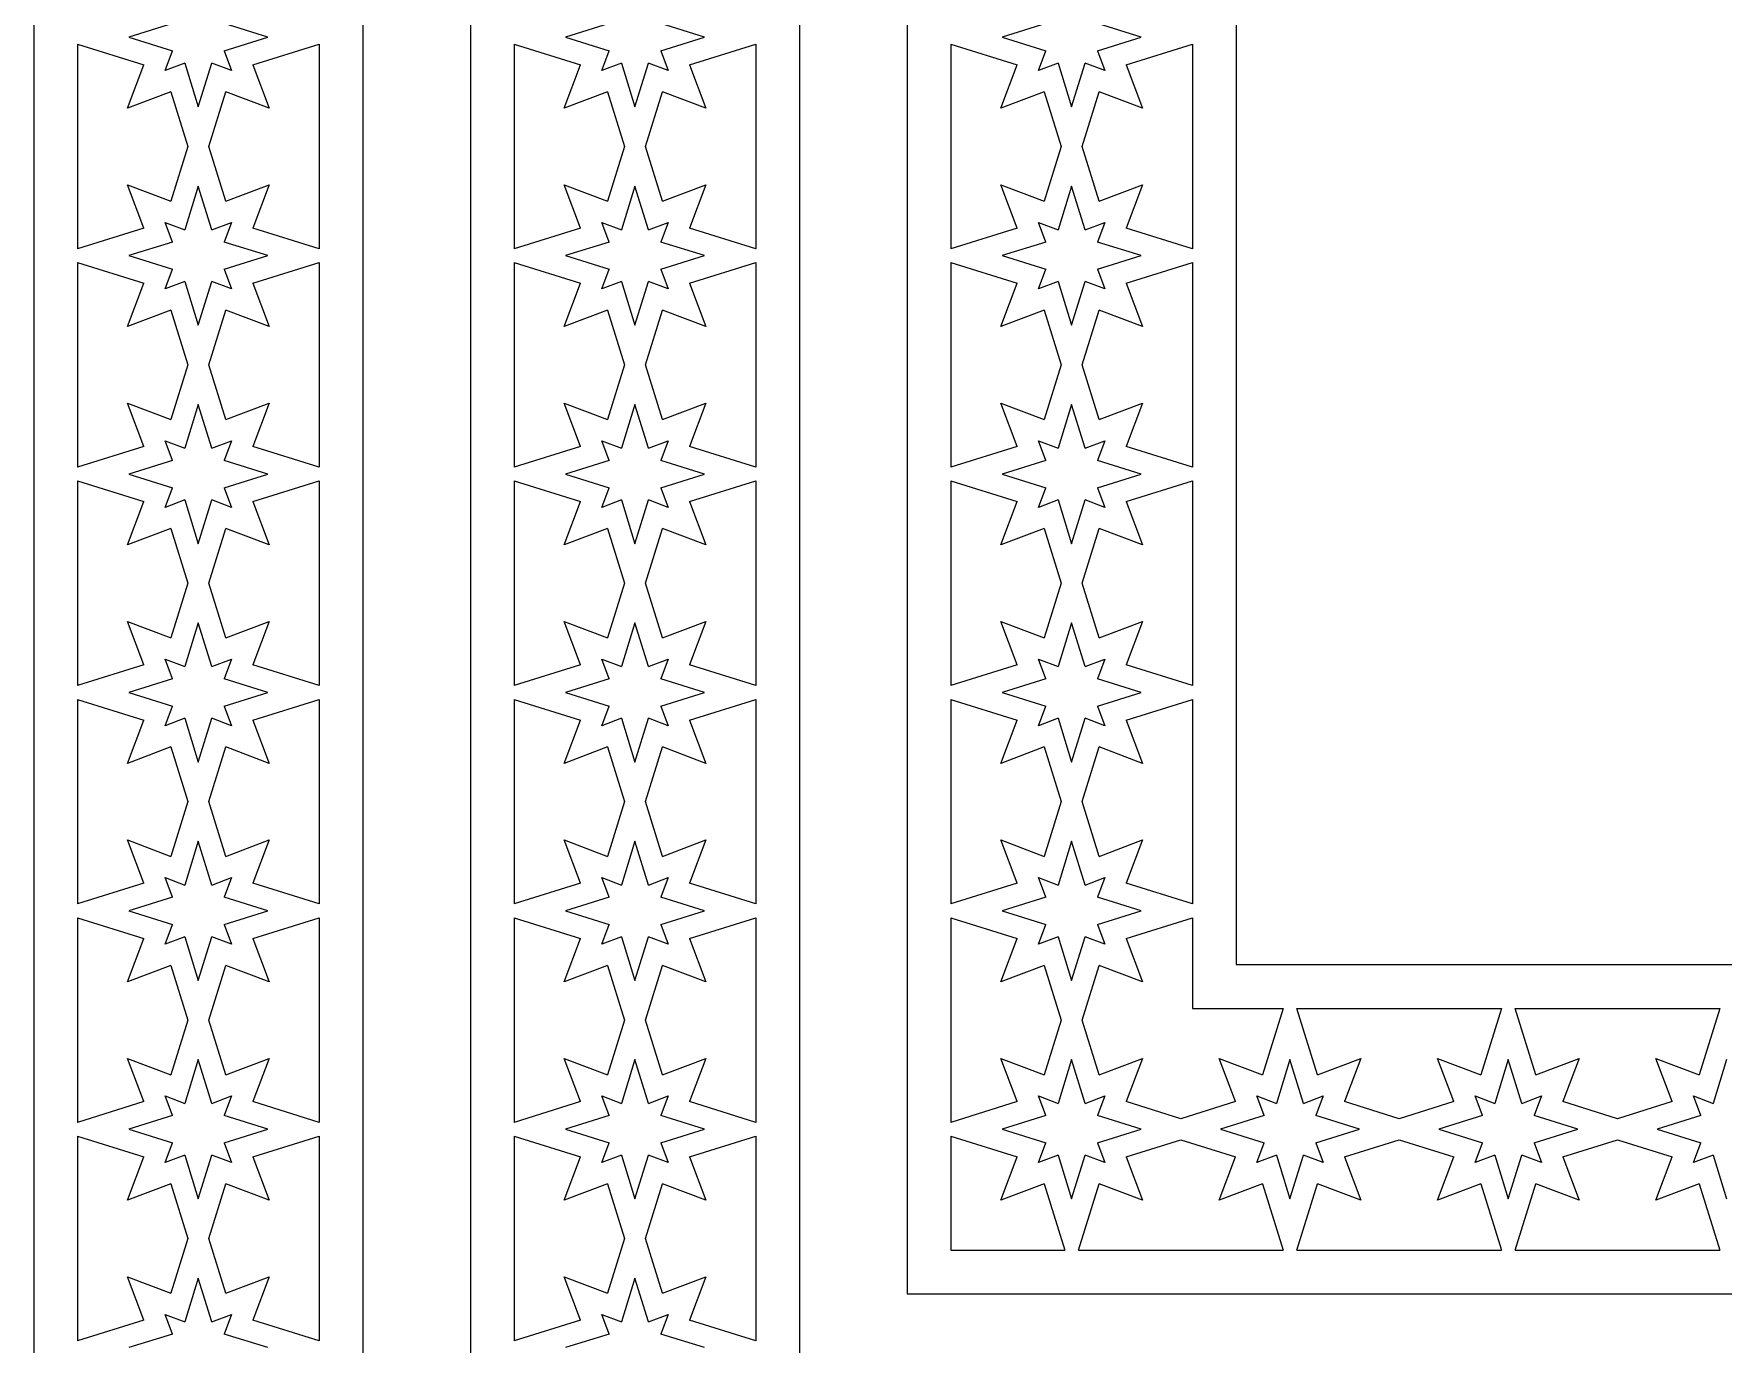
# Model space of a CAD drawing. Extents: x 188 to 343, y 533 to 728.
# Drawn here: x 187.8 to 265.2, y 571.1 to 631.1 of the extents above; entities that cross this region are included whole.
import ezdxf

# ---------------------------------------------------------------- set-up
doc = ezdxf.new("R2010")
doc.units = 0
doc.layers.get('0').update_dxf_attribs({"linetype": 'CONTINUOUS'})

msp = doc.modelspace()

# ---------------------------------------------------------------- linework, layer by layer
for p, q in [((187.784962, 728.497291), (187.784962, 533.425143)), ((202.857111, 713.425144), (202.857111, 548.497291)), ((207.784962, 708.497291), (207.784962, 553.425143)), ((222.857111, 693.425144), (222.857111, 568.497291)), ((227.784962, 688.497291), (227.784962, 573.425143)), ((242.857111, 673.425144), (242.857111, 588.497291)), ((194.137808, 631.585354), (192.133306, 630.961217)), ((198.508777, 630.961217), (196.504275, 631.585354)), ((214.137808, 631.585354), (212.133306, 630.961217)), ((218.508777, 630.961217), (216.504275, 631.585354)), ((234.137808, 631.585354), (232.133306, 630.961217)), ((238.508777, 630.961217), (236.504275, 631.585354)), ((189.784967, 630.64506), (189.784967, 621.277374)), ((189.784967, 630.64506), (192.826381, 629.698062)), ((192.133306, 630.961217), (194.137808, 630.33708)), ((196.504275, 630.33708), (198.508777, 630.961217)), ((197.815702, 629.698062), (200.857115, 630.64506)), ((200.857115, 630.64506), (200.857115, 621.277375)), ((209.784967, 630.64506), (209.784967, 621.277374)), ((209.784967, 630.64506), (212.826381, 629.698062)), ((212.133306, 630.961217), (214.137808, 630.33708)), ((216.504275, 630.33708), (218.508777, 630.961217)), ((217.815702, 629.698062), (220.857115, 630.64506)), ((220.857115, 630.64506), (220.857115, 621.277374)), ((229.784967, 630.64506), (229.784966, 621.277374)), ((229.784967, 630.64506), (232.826381, 629.698062)), ((232.133306, 630.961217), (234.137808, 630.33708)), ((236.504275, 630.33708), (238.508777, 630.961217)), ((237.815702, 629.698062), (240.857115, 630.64506)), ((240.857115, 630.64506), (240.857114, 621.277375)), ((193.79684, 629.437015), (194.137808, 630.33708)), ((196.504275, 630.33708), (196.845243, 629.437015)), ((213.79684, 629.437015), (214.137808, 630.33708)), ((216.504275, 630.33708), (216.845243, 629.437015)), ((233.79684, 629.437015), (234.137808, 630.33708)), ((236.504275, 630.33708), (236.845243, 629.437015)), ((192.075341, 627.715516), (192.826381, 629.698062)), ((194.696905, 629.777984), (193.79684, 629.437015)), ((194.696905, 629.777984), (195.321041, 627.773482)), ((195.321041, 627.773482), (195.945178, 629.777984)), ((196.845243, 629.437015), (195.945178, 629.777984)), ((197.815702, 629.698062), (198.566742, 627.715516)), ((212.075341, 627.715516), (212.826381, 629.698062)), ((214.696905, 629.777984), (213.79684, 629.437015)), ((214.696905, 629.777984), (215.321041, 627.773482)), ((215.321041, 627.773482), (215.945178, 629.777984)), ((216.845243, 629.437015), (215.945178, 629.777984)), ((217.815702, 629.698062), (218.566742, 627.715516)), ((232.075341, 627.715516), (232.826381, 629.698062)), ((234.696905, 629.777984), (233.79684, 629.437015)), ((234.696905, 629.777984), (235.321041, 627.773482)), ((235.321041, 627.773482), (235.945178, 629.777984)), ((236.845243, 629.437015), (235.945178, 629.777984)), ((237.815702, 629.698062), (238.566742, 627.715516)), ((194.057887, 628.466557), (192.075341, 627.715516)), ((194.057887, 628.466557), (194.837968, 625.961217)), ((195.804115, 625.961217), (196.584196, 628.466557)), ((198.566742, 627.715516), (196.584196, 628.466557)), ((214.057887, 628.466557), (212.075341, 627.715516)), ((214.057887, 628.466557), (214.837968, 625.961217)), ((215.804115, 625.961217), (216.584196, 628.466557)), ((218.566742, 627.715516), (216.584196, 628.466557)), ((234.057887, 628.466557), (232.075341, 627.715516)), ((234.057887, 628.466557), (234.837968, 625.961217)), ((235.804115, 625.961217), (236.584196, 628.466557)), ((238.566742, 627.715516), (236.584196, 628.466557)), ((194.837968, 625.961217), (194.057887, 623.455877)), ((196.584196, 623.455877), (195.804115, 625.961217)), ((214.837968, 625.961217), (214.057887, 623.455877)), ((216.584196, 623.455877), (215.804115, 625.961217)), ((234.837968, 625.961217), (234.057887, 623.455877)), ((236.584196, 623.455877), (235.804115, 625.961217)), ((192.826381, 622.224372), (192.075341, 624.206918)), ((192.075341, 624.206918), (194.057887, 623.455877)), ((195.321041, 624.148952), (194.696905, 622.144451)), ((195.945178, 622.144451), (195.321041, 624.148952)), ((196.584196, 623.455877), (198.566742, 624.206918)), ((198.566742, 624.206918), (197.815702, 622.224372)), ((212.075341, 624.206918), (214.057887, 623.455877)), ((212.826381, 622.224372), (212.075341, 624.206918)), ((215.321041, 624.148952), (214.696905, 622.144451)), ((215.945178, 622.144451), (215.321041, 624.148952)), ((216.584196, 623.455877), (218.566742, 624.206918)), ((218.566742, 624.206918), (217.815702, 622.224372)), ((232.826381, 622.224372), (232.075341, 624.206918)), ((232.075341, 624.206918), (234.057887, 623.455877)), ((235.321041, 624.148952), (234.696905, 622.144451)), ((235.945178, 622.144451), (235.321041, 624.148952)), ((236.584196, 623.455877), (238.566742, 624.206918)), ((238.566742, 624.206918), (237.815702, 622.224372)), ((192.826381, 622.224372), (189.784967, 621.277374)), ((194.137808, 621.585354), (193.79684, 622.485419)), ((193.79684, 622.485419), (194.696905, 622.144451)), ((195.945178, 622.144451), (196.845243, 622.485419)), ((196.845243, 622.485419), (196.504275, 621.585354)), ((200.857115, 621.277375), (197.815702, 622.224372)), ((212.826381, 622.224372), (209.784967, 621.277374)), ((214.137808, 621.585354), (213.79684, 622.485419)), ((213.79684, 622.485419), (214.696905, 622.144451)), ((215.945178, 622.144451), (216.845243, 622.485419)), ((216.845243, 622.485419), (216.504275, 621.585354)), ((220.857115, 621.277374), (217.815702, 622.224372)), ((232.826381, 622.224372), (229.784966, 621.277374)), ((234.137808, 621.585354), (233.79684, 622.485419)), ((233.79684, 622.485419), (234.696905, 622.144451)), ((235.945178, 622.144451), (236.845243, 622.485419)), ((236.845243, 622.485419), (236.504275, 621.585354)), ((240.857114, 621.277375), (237.815702, 622.224372)), ((194.137808, 621.585354), (192.133306, 620.961217)), ((198.508777, 620.961217), (196.504275, 621.585354)), ((214.137808, 621.585354), (212.133306, 620.961217)), ((218.508777, 620.961217), (216.504275, 621.585354)), ((234.137808, 621.585354), (232.133306, 620.961217)), ((238.508777, 620.961217), (236.504275, 621.585354)), ((189.784967, 620.64506), (189.784966, 611.277374)), ((189.784967, 620.64506), (192.826381, 619.698062)), ((192.133306, 620.961217), (194.137808, 620.33708)), ((196.504275, 620.33708), (198.508777, 620.961217)), ((197.815702, 619.698062), (200.857115, 620.64506)), ((200.857115, 620.64506), (200.857114, 611.277375)), ((209.784967, 620.64506), (209.784967, 611.277374)), ((209.784967, 620.64506), (212.826381, 619.698062)), ((212.133306, 620.961217), (214.137808, 620.33708)), ((216.504275, 620.33708), (218.508777, 620.961217)), ((217.815702, 619.698062), (220.857115, 620.64506)), ((220.857115, 620.64506), (220.857115, 611.277375)), ((229.784968, 620.64506), (229.784967, 611.277374)), ((229.784968, 620.64506), (232.826381, 619.698062)), ((232.133306, 620.961217), (234.137808, 620.33708)), ((236.504275, 620.33708), (238.508777, 620.961217)), ((237.815702, 619.698062), (240.857116, 620.64506)), ((240.857116, 620.64506), (240.857115, 611.277374)), ((193.79684, 619.437015), (194.137808, 620.33708)), ((196.504275, 620.33708), (196.845243, 619.437015)), ((213.79684, 619.437015), (214.137808, 620.33708)), ((216.504275, 620.33708), (216.845243, 619.437015)), ((233.79684, 619.437015), (234.137808, 620.33708)), ((236.504275, 620.33708), (236.845243, 619.437015)), ((192.075341, 617.715516), (192.826381, 619.698062)), ((194.696905, 619.777984), (193.79684, 619.437015)), ((194.696905, 619.777984), (195.321041, 617.773482)), ((195.321041, 617.773482), (195.945178, 619.777984)), ((196.845243, 619.437015), (195.945178, 619.777984)), ((197.815702, 619.698062), (198.566742, 617.715516)), ((212.075341, 617.715516), (212.826381, 619.698062)), ((214.696905, 619.777984), (213.79684, 619.437015)), ((214.696905, 619.777984), (215.321041, 617.773482)), ((215.321041, 617.773482), (215.945178, 619.777984)), ((216.845243, 619.437015), (215.945178, 619.777984)), ((217.815702, 619.698062), (218.566742, 617.715516)), ((232.075341, 617.715516), (232.826381, 619.698062)), ((234.696905, 619.777984), (233.79684, 619.437015)), ((234.696905, 619.777984), (235.321041, 617.773482)), ((235.321041, 617.773482), (235.945178, 619.777984)), ((236.845243, 619.437015), (235.945178, 619.777984)), ((237.815702, 619.698062), (238.566742, 617.715516)), ((194.057887, 618.466557), (192.075341, 617.715516)), ((194.057887, 618.466557), (194.837968, 615.961217)), ((195.804115, 615.961217), (196.584196, 618.466557)), ((198.566742, 617.715516), (196.584196, 618.466557)), ((214.057887, 618.466557), (212.075341, 617.715516)), ((214.057887, 618.466557), (214.837968, 615.961217)), ((215.804115, 615.961217), (216.584196, 618.466557)), ((218.566742, 617.715516), (216.584196, 618.466557)), ((234.057887, 618.466557), (232.075341, 617.715516)), ((234.057887, 618.466557), (234.837968, 615.961217)), ((235.804115, 615.961217), (236.584196, 618.466557)), ((238.566742, 617.715516), (236.584196, 618.466557)), ((194.837968, 615.961217), (194.057887, 613.455877)), ((196.584196, 613.455877), (195.804115, 615.961217)), ((214.837968, 615.961217), (214.057887, 613.455877)), ((216.584196, 613.455877), (215.804115, 615.961217)), ((234.837968, 615.961217), (234.057887, 613.455877)), ((236.584196, 613.455877), (235.804115, 615.961217)), ((192.826381, 612.224372), (192.075341, 614.206918)), ((192.075341, 614.206918), (194.057887, 613.455877)), ((195.321041, 614.148952), (194.696905, 612.144451)), ((195.945178, 612.144451), (195.321041, 614.148952)), ((196.584196, 613.455877), (198.566742, 614.206918)), ((198.566742, 614.206918), (197.815702, 612.224372)), ((212.075341, 614.206918), (214.057887, 613.455877)), ((212.826381, 612.224372), (212.075341, 614.206918)), ((215.321041, 614.148952), (214.696905, 612.144451)), ((215.945178, 612.144451), (215.321041, 614.148952)), ((216.584196, 613.455877), (218.566742, 614.206918)), ((218.566742, 614.206918), (217.815702, 612.224372)), ((232.075341, 614.206918), (234.057887, 613.455877)), ((232.826381, 612.224372), (232.075341, 614.206918)), ((235.321041, 614.148952), (234.696905, 612.144451)), ((235.945178, 612.144451), (235.321041, 614.148952)), ((236.584196, 613.455877), (238.566742, 614.206918)), ((238.566742, 614.206918), (237.815702, 612.224372)), ((192.826381, 612.224372), (189.784966, 611.277374)), ((193.79684, 612.485419), (194.696905, 612.144451)), ((194.137808, 611.585354), (193.79684, 612.485419)), ((195.945178, 612.144451), (196.845243, 612.485419)), ((196.845243, 612.485419), (196.504275, 611.585354)), ((200.857114, 611.277375), (197.815702, 612.224372)), ((212.826381, 612.224372), (209.784967, 611.277374)), ((213.79684, 612.485419), (214.696905, 612.144451)), ((214.137808, 611.585354), (213.79684, 612.485419)), ((215.945178, 612.144451), (216.845243, 612.485419)), ((216.845243, 612.485419), (216.504275, 611.585354)), ((220.857115, 611.277374), (217.815702, 612.224372)), ((232.826381, 612.224372), (229.784967, 611.277374)), ((234.137808, 611.585354), (233.79684, 612.485419)), ((233.79684, 612.485419), (234.696905, 612.144451)), ((235.945178, 612.144451), (236.845243, 612.485419)), ((236.845243, 612.485419), (236.504275, 611.585354)), ((240.857115, 611.277374), (237.815702, 612.224372)), ((194.137808, 611.585354), (192.133306, 610.961217)), ((198.508777, 610.961217), (196.504275, 611.585354)), ((214.137808, 611.585354), (212.133306, 610.961217)), ((218.508777, 610.961217), (216.504275, 611.585354)), ((234.137808, 611.585354), (232.133306, 610.961217)), ((238.508777, 610.961217), (236.504275, 611.585354)), ((189.784967, 610.64506), (189.784967, 601.277374)), ((189.784967, 610.64506), (192.826381, 609.698062)), ((192.133306, 610.961217), (194.137808, 610.33708)), ((196.504275, 610.33708), (198.508777, 610.961217)), ((197.815702, 609.698062), (200.857115, 610.64506)), ((200.857115, 610.64506), (200.857115, 601.277374)), ((209.784967, 610.64506), (209.784966, 601.277374)), ((209.784967, 610.64506), (212.826381, 609.698062)), ((212.133306, 610.961217), (214.137808, 610.33708)), ((216.504275, 610.33708), (218.508777, 610.961217)), ((217.815702, 609.698062), (220.857115, 610.64506)), ((220.857115, 610.64506), (220.857114, 601.277375)), ((229.784967, 610.64506), (229.784967, 601.277374)), ((229.784967, 610.64506), (232.826381, 609.698062)), ((232.133306, 610.961217), (234.137808, 610.33708)), ((236.504275, 610.33708), (238.508777, 610.961217)), ((237.815702, 609.698062), (240.857115, 610.64506)), ((240.857115, 610.64506), (240.857115, 601.277374)), ((193.79684, 609.437015), (194.137808, 610.33708)), ((194.696905, 609.777984), (193.79684, 609.437015)), ((194.696905, 609.777984), (195.321041, 607.773482)), ((195.321041, 607.773482), (195.945178, 609.777984)), ((196.845243, 609.437015), (195.945178, 609.777984)), ((196.504275, 610.33708), (196.845243, 609.437015)), ((213.79684, 609.437015), (214.137808, 610.33708)), ((214.696905, 609.777984), (213.79684, 609.437015)), ((214.696905, 609.777984), (215.321041, 607.773482)), ((215.321041, 607.773482), (215.945178, 609.777984)), ((216.845243, 609.437015), (215.945178, 609.777984)), ((216.504275, 610.33708), (216.845243, 609.437015)), ((233.79684, 609.437015), (234.137808, 610.33708)), ((234.696905, 609.777984), (233.79684, 609.437015)), ((234.696905, 609.777984), (235.321041, 607.773482)), ((235.321041, 607.773482), (235.945178, 609.777984)), ((236.845243, 609.437015), (235.945178, 609.777984)), ((236.504275, 610.33708), (236.845243, 609.437015)), ((192.075341, 607.715516), (192.826381, 609.698062)), ((197.815702, 609.698062), (198.566742, 607.715516)), ((212.075341, 607.715516), (212.826381, 609.698062)), ((217.815702, 609.698062), (218.566742, 607.715516)), ((232.075341, 607.715516), (232.826381, 609.698062)), ((237.815702, 609.698062), (238.566742, 607.715516)), ((194.057887, 608.466557), (192.075341, 607.715516)), ((194.057887, 608.466557), (194.837968, 605.961217)), ((195.804115, 605.961217), (196.584196, 608.466557)), ((198.566742, 607.715516), (196.584196, 608.466557)), ((214.057887, 608.466557), (212.075341, 607.715516)), ((214.057887, 608.466557), (214.837968, 605.961217)), ((215.804115, 605.961217), (216.584196, 608.466557)), ((218.566742, 607.715516), (216.584196, 608.466557)), ((234.057887, 608.466557), (232.075341, 607.715516)), ((234.057887, 608.466557), (234.837968, 605.961217)), ((235.804115, 605.961217), (236.584196, 608.466557)), ((238.566742, 607.715516), (236.584196, 608.466557)), ((194.837968, 605.961217), (194.057887, 603.455877)), ((196.584196, 603.455877), (195.804115, 605.961217)), ((214.837968, 605.961217), (214.057887, 603.455877)), ((216.584196, 603.455877), (215.804115, 605.961217)), ((234.837968, 605.961217), (234.057887, 603.455877)), ((236.584196, 603.455877), (235.804115, 605.961217)), ((192.826381, 602.224372), (192.075341, 604.206918)), ((192.075341, 604.206918), (194.057887, 603.455877)), ((195.321041, 604.148952), (194.696905, 602.144451)), ((195.945178, 602.144451), (195.321041, 604.148952)), ((196.584196, 603.455877), (198.566742, 604.206918)), ((198.566742, 604.206918), (197.815702, 602.224372)), ((212.826381, 602.224372), (212.075341, 604.206918)), ((212.075341, 604.206918), (214.057887, 603.455877)), ((215.321041, 604.148952), (214.696905, 602.144451)), ((215.945178, 602.144451), (215.321041, 604.148952)), ((216.584196, 603.455877), (218.566742, 604.206918)), ((218.566742, 604.206918), (217.815702, 602.224372)), ((232.075341, 604.206918), (234.057887, 603.455877)), ((232.826381, 602.224372), (232.075341, 604.206918)), ((235.321041, 604.148952), (234.696905, 602.144451)), ((235.945178, 602.144451), (235.321041, 604.148952)), ((236.584196, 603.455877), (238.566742, 604.206918)), ((238.566742, 604.206918), (237.815702, 602.224372)), ((192.826381, 602.224372), (189.784967, 601.277374)), ((194.137808, 601.585354), (193.79684, 602.485419)), ((193.79684, 602.485419), (194.696905, 602.144451)), ((195.945178, 602.144451), (196.845243, 602.485419)), ((196.845243, 602.485419), (196.504275, 601.585354)), ((200.857115, 601.277374), (197.815702, 602.224372)), ((212.826381, 602.224372), (209.784966, 601.277374)), ((213.79684, 602.485419), (214.696905, 602.144451)), ((214.137808, 601.585354), (213.79684, 602.485419)), ((215.945178, 602.144451), (216.845243, 602.485419)), ((216.845243, 602.485419), (216.504275, 601.585354)), ((220.857114, 601.277375), (217.815702, 602.224372)), ((232.826381, 602.224372), (229.784967, 601.277374)), ((234.137808, 601.585354), (233.79684, 602.485419)), ((233.79684, 602.485419), (234.696905, 602.144451)), ((235.945178, 602.144451), (236.845243, 602.485419)), ((236.845243, 602.485419), (236.504275, 601.585354)), ((240.857115, 601.277374), (237.815702, 602.224372)), ((194.137808, 601.585354), (192.133306, 600.961217)), ((198.508777, 600.961217), (196.504275, 601.585354)), ((214.137808, 601.585354), (212.133306, 600.961217)), ((218.508777, 600.961217), (216.504275, 601.585354)), ((234.137808, 601.585354), (232.133306, 600.961217)), ((238.508777, 600.961217), (236.504275, 601.585354)), ((189.784967, 600.64506), (192.826381, 599.698062)), ((189.784967, 600.64506), (189.784967, 591.277374)), ((192.133306, 600.961217), (194.137808, 600.33708)), ((196.504275, 600.33708), (198.508777, 600.961217)), ((197.815702, 599.698062), (200.857115, 600.64506)), ((200.857115, 600.64506), (200.857115, 591.277375)), ((209.784968, 600.64506), (209.784967, 591.277374)), ((209.784968, 600.64506), (212.826381, 599.698062)), ((212.133306, 600.961217), (214.137808, 600.33708)), ((216.504275, 600.33708), (218.508777, 600.961217)), ((217.815702, 599.698062), (220.857116, 600.64506)), ((220.857116, 600.64506), (220.857115, 591.277374)), ((229.784967, 600.64506), (229.784967, 591.277374)), ((229.784967, 600.64506), (232.826381, 599.698062)), ((232.133306, 600.961217), (234.137808, 600.33708)), ((236.504275, 600.33708), (238.508777, 600.961217)), ((237.815702, 599.698062), (240.857115, 600.64506)), ((240.857115, 600.64506), (240.857115, 591.277375)), ((192.075341, 597.715516), (192.826381, 599.698062)), ((193.79684, 599.437015), (194.137808, 600.33708)), ((194.696905, 599.777984), (193.79684, 599.437015)), ((194.696905, 599.777984), (195.321041, 597.773482)), ((195.321041, 597.773482), (195.945178, 599.777984)), ((196.845243, 599.437015), (195.945178, 599.777984)), ((196.504275, 600.33708), (196.845243, 599.437015)), ((197.815702, 599.698062), (198.566742, 597.715516)), ((212.075341, 597.715516), (212.826381, 599.698062)), ((213.79684, 599.437015), (214.137808, 600.33708)), ((214.696905, 599.777984), (213.79684, 599.437015)), ((214.696905, 599.777984), (215.321041, 597.773482)), ((215.321041, 597.773482), (215.945178, 599.777984)), ((216.845243, 599.437015), (215.945178, 599.777984)), ((216.504275, 600.33708), (216.845243, 599.437015)), ((217.815702, 599.698062), (218.566742, 597.715516)), ((232.075341, 597.715516), (232.826381, 599.698062)), ((233.79684, 599.437015), (234.137808, 600.33708)), ((234.696905, 599.777984), (233.79684, 599.437015)), ((234.696905, 599.777984), (235.321041, 597.773482)), ((235.321041, 597.773482), (235.945178, 599.777984)), ((236.845243, 599.437015), (235.945178, 599.777984)), ((236.504275, 600.33708), (236.845243, 599.437015)), ((237.815702, 599.698062), (238.566742, 597.715516)), ((194.057887, 598.466557), (192.075341, 597.715516)), ((194.057887, 598.466557), (194.837968, 595.961217)), ((195.804115, 595.961217), (196.584196, 598.466557)), ((198.566742, 597.715516), (196.584196, 598.466557)), ((214.057887, 598.466557), (212.075341, 597.715516)), ((214.057887, 598.466557), (214.837968, 595.961217)), ((215.804115, 595.961217), (216.584196, 598.466557)), ((218.566742, 597.715516), (216.584196, 598.466557)), ((234.057887, 598.466557), (232.075341, 597.715516)), ((234.057887, 598.466557), (234.837968, 595.961217)), ((235.804115, 595.961217), (236.584196, 598.466557)), ((238.566742, 597.715516), (236.584196, 598.466557)), ((194.837968, 595.961217), (194.057887, 593.455877)), ((196.584196, 593.455877), (195.804115, 595.961217)), ((214.837968, 595.961217), (214.057887, 593.455877)), ((216.584196, 593.455877), (215.804115, 595.961217)), ((234.837968, 595.961217), (234.057887, 593.455877)), ((236.584196, 593.455877), (235.804115, 595.961217)), ((192.826381, 592.224372), (192.075341, 594.206918)), ((192.075341, 594.206918), (194.057887, 593.455877)), ((195.321041, 594.148952), (194.696905, 592.144451)), ((195.945178, 592.144451), (195.321041, 594.148952)), ((196.584196, 593.455877), (198.566742, 594.206918)), ((198.566742, 594.206918), (197.815702, 592.224372)), ((212.826381, 592.224372), (212.075341, 594.206918)), ((212.075341, 594.206918), (214.057887, 593.455877)), ((215.321041, 594.148952), (214.696905, 592.144451)), ((215.945178, 592.144451), (215.321041, 594.148952)), ((216.584196, 593.455877), (218.566742, 594.206918)), ((218.566742, 594.206918), (217.815702, 592.224372)), ((232.075341, 594.206918), (234.057887, 593.455877)), ((232.826381, 592.224372), (232.075341, 594.206918)), ((235.321041, 594.148952), (234.696905, 592.144451)), ((235.945178, 592.144451), (235.321041, 594.148952)), ((236.584196, 593.455877), (238.566742, 594.206918)), ((238.566742, 594.206918), (237.815702, 592.224372)), ((192.826381, 592.224372), (189.784967, 591.277374)), ((194.137808, 591.585354), (193.79684, 592.485419)), ((193.79684, 592.485419), (194.696905, 592.144451)), ((195.945178, 592.144451), (196.845243, 592.485419)), ((196.845243, 592.485419), (196.504275, 591.585354)), ((200.857115, 591.277375), (197.815702, 592.224372)), ((212.826381, 592.224372), (209.784967, 591.277374)), ((213.79684, 592.485419), (214.696905, 592.144451)), ((214.137808, 591.585354), (213.79684, 592.485419)), ((215.945178, 592.144451), (216.845243, 592.485419)), ((216.845243, 592.485419), (216.504275, 591.585354)), ((220.857115, 591.277374), (217.815702, 592.224372)), ((232.826381, 592.224372), (229.784967, 591.277374)), ((234.137808, 591.585354), (233.79684, 592.485419)), ((233.79684, 592.485419), (234.696905, 592.144451)), ((235.945178, 592.144451), (236.845243, 592.485419)), ((236.845243, 592.485419), (236.504275, 591.585354)), ((240.857115, 591.277375), (237.815702, 592.224372)), ((194.137808, 591.585354), (192.133306, 590.961217)), ((198.508777, 590.961217), (196.504275, 591.585354)), ((214.137808, 591.585354), (212.133306, 590.961217)), ((218.508777, 590.961217), (216.504275, 591.585354)), ((234.137808, 591.585354), (232.133306, 590.961217)), ((238.508777, 590.961217), (236.504275, 591.585354)), ((189.784967, 590.64506), (189.784966, 581.277374)), ((189.784967, 590.64506), (192.826381, 589.698062)), ((192.133306, 590.961217), (194.137808, 590.33708)), ((196.504275, 590.33708), (198.508777, 590.961217)), ((197.815702, 589.698062), (200.857115, 590.64506)), ((200.857115, 590.64506), (200.857114, 581.277375)), ((209.784967, 590.64506), (212.826381, 589.698062)), ((209.784967, 590.64506), (209.784967, 581.277374)), ((212.133306, 590.961217), (214.137808, 590.33708)), ((216.504275, 590.33708), (218.508777, 590.961217)), ((217.815702, 589.698062), (220.857115, 590.64506)), ((220.857115, 590.64506), (220.857115, 581.277374)), ((229.784967, 590.64506), (229.784966, 581.277374)), ((229.784967, 590.64506), (232.826381, 589.698062)), ((232.133306, 590.961217), (234.137808, 590.33708)), ((236.504275, 590.33708), (238.508777, 590.961217)), ((237.815702, 589.698062), (240.857115, 590.64506)), ((240.857115, 590.64506), (240.857114, 586.497291)), ((192.075341, 587.715516), (192.826381, 589.698062)), ((193.79684, 589.437015), (194.137808, 590.33708)), ((194.696905, 589.777984), (193.79684, 589.437015)), ((194.696905, 589.777984), (195.321041, 587.773482)), ((195.321041, 587.773482), (195.945178, 589.777984)), ((196.845243, 589.437015), (195.945178, 589.777984)), ((196.504275, 590.33708), (196.845243, 589.437015)), ((197.815702, 589.698062), (198.566742, 587.715516)), ((212.075341, 587.715516), (212.826381, 589.698062)), ((213.79684, 589.437015), (214.137808, 590.33708)), ((214.696905, 589.777984), (213.79684, 589.437015)), ((214.696905, 589.777984), (215.321041, 587.773482)), ((215.321041, 587.773482), (215.945178, 589.777984)), ((216.845243, 589.437015), (215.945178, 589.777984)), ((216.504275, 590.33708), (216.845243, 589.437015)), ((217.815702, 589.698062), (218.566742, 587.715516)), ((232.075341, 587.715516), (232.826381, 589.698062)), ((233.79684, 589.437015), (234.137808, 590.33708)), ((234.696905, 589.777984), (233.79684, 589.437015)), ((234.696905, 589.777984), (235.321041, 587.773482)), ((235.321041, 587.773482), (235.945178, 589.777984)), ((236.845243, 589.437015), (235.945178, 589.777984)), ((236.504275, 590.33708), (236.845243, 589.437015)), ((237.815702, 589.698062), (238.566742, 587.715516)), ((194.057887, 588.466557), (192.075341, 587.715516)), ((194.057887, 588.466557), (194.837968, 585.961217)), ((195.804115, 585.961217), (196.584196, 588.466557)), ((198.566742, 587.715516), (196.584196, 588.466557)), ((214.057887, 588.466557), (212.075341, 587.715516)), ((214.057887, 588.466557), (214.837968, 585.961217)), ((215.804115, 585.961217), (216.584196, 588.466557)), ((218.566742, 587.715516), (216.584196, 588.466557)), ((234.057887, 588.466557), (232.075341, 587.715516)), ((234.057887, 588.466557), (234.837968, 585.961217)), ((235.804115, 585.961217), (236.584196, 588.466557)), ((238.566742, 587.715516), (236.584196, 588.466557)), ((242.857111, 588.497291), (287.784972, 588.497291)), ((194.837968, 585.961217), (194.057887, 583.455877)), ((196.584196, 583.455877), (195.804115, 585.961217)), ((214.837968, 585.961217), (214.057887, 583.455877)), ((216.584196, 583.455877), (215.804115, 585.961217)), ((234.837968, 585.961217), (234.057887, 583.455877)), ((236.584196, 583.455877), (235.804115, 585.961217)), ((240.857114, 586.497291), (245.004884, 586.497291)), ((245.004884, 586.497291), (244.057887, 583.455877)), ((246.584196, 583.455877), (245.637199, 586.497291)), ((245.637199, 586.497291), (255.004884, 586.49729)), ((255.004884, 586.49729), (254.057887, 583.455877)), ((255.637199, 586.49729), (265.004884, 586.497291)), ((256.584196, 583.455877), (255.637199, 586.49729)), ((265.004884, 586.497291), (264.057887, 583.455877)), ((192.826381, 582.224372), (192.075341, 584.206918)), ((192.075341, 584.206918), (194.057887, 583.455877)), ((196.584196, 583.455877), (198.566742, 584.206918)), ((198.566742, 584.206918), (197.815702, 582.224372)), ((212.826381, 582.224372), (212.075341, 584.206918)), ((212.075341, 584.206918), (214.057887, 583.455877)), ((216.584196, 583.455877), (218.566742, 584.206918)), ((218.566742, 584.206918), (217.815702, 582.224372)), ((232.075341, 584.206918), (234.057887, 583.455877)), ((232.826381, 582.224372), (232.075341, 584.206918)), ((236.584196, 583.455877), (238.566742, 584.206918)), ((238.566742, 584.206918), (237.815702, 582.224372)), ((242.826381, 582.224372), (242.075341, 584.206918)), ((242.075341, 584.206918), (244.057887, 583.455877)), ((246.584196, 583.455877), (248.566742, 584.206918)), ((248.566742, 584.206918), (247.815702, 582.224372)), ((252.075341, 584.206918), (254.057887, 583.455877)), ((252.826381, 582.224372), (252.075341, 584.206918)), ((256.584196, 583.455877), (258.566742, 584.206918)), ((258.566742, 584.206918), (257.815702, 582.224372)), ((262.826381, 582.224372), (262.075341, 584.206918)), ((262.075341, 584.206918), (264.057887, 583.455877)), ((195.321041, 584.148952), (194.696905, 582.144451)), ((195.945178, 582.144451), (195.321041, 584.148952)), ((215.321041, 584.148952), (214.696905, 582.144451)), ((215.945178, 582.144451), (215.321041, 584.148952)), ((235.321041, 584.148952), (234.696905, 582.144451)), ((235.945178, 582.144451), (235.321041, 584.148952)), ((245.321041, 584.148952), (244.696905, 582.144451)), ((245.945178, 582.144451), (245.321041, 584.148952)), ((255.321041, 584.148952), (254.696905, 582.144451)), ((255.945178, 582.144451), (255.321041, 584.148952)), ((265.321041, 584.148952), (264.696905, 582.144451)), ((192.826381, 582.224372), (189.784966, 581.277374)), ((193.79684, 582.485419), (194.696905, 582.144451)), ((194.137808, 581.585354), (193.79684, 582.485419)), ((195.945178, 582.144451), (196.845243, 582.485419)), ((196.845243, 582.485419), (196.504275, 581.585354)), ((200.857114, 581.277375), (197.815702, 582.224372)), ((212.826381, 582.224372), (209.784967, 581.277374)), ((213.79684, 582.485419), (214.696905, 582.144451)), ((214.137808, 581.585354), (213.79684, 582.485419)), ((215.945178, 582.144451), (216.845243, 582.485419)), ((216.845243, 582.485419), (216.504275, 581.585354)), ((220.857115, 581.277374), (217.815702, 582.224372)), ((232.826381, 582.224372), (229.784966, 581.277374)), ((234.137808, 581.585354), (233.79684, 582.485419)), ((233.79684, 582.485419), (234.696905, 582.144451)), ((235.945178, 582.144451), (236.845243, 582.485419)), ((236.845243, 582.485419), (236.504275, 581.585354)), ((240.321041, 581.44429), (237.815702, 582.224372)), ((242.826381, 582.224372), (240.321041, 581.44429)), ((244.137808, 581.585354), (243.79684, 582.485419)), ((243.79684, 582.485419), (244.696905, 582.144451)), ((245.945178, 582.144451), (246.845243, 582.485419)), ((246.845243, 582.485419), (246.504275, 581.585354)), ((250.321041, 581.44429), (247.815702, 582.224372)), ((252.826381, 582.224372), (250.321041, 581.44429)), ((253.79684, 582.485419), (254.696905, 582.144451)), ((254.137808, 581.585354), (253.79684, 582.485419)), ((255.945178, 582.144451), (256.845243, 582.485419)), ((256.845243, 582.485419), (256.504275, 581.585354)), ((260.321041, 581.44429), (257.815702, 582.224372)), ((262.826381, 582.224372), (260.321041, 581.44429)), ((263.79684, 582.485419), (264.696905, 582.144451)), ((264.137808, 581.585354), (263.79684, 582.485419)), ((194.137808, 581.585354), (192.133306, 580.961217)), ((198.508777, 580.961217), (196.504275, 581.585354)), ((214.137808, 581.585354), (212.133306, 580.961217)), ((218.508777, 580.961217), (216.504275, 581.585354)), ((234.137808, 581.585354), (232.133306, 580.961217)), ((238.508777, 580.961217), (236.504275, 581.585354)), ((244.137808, 581.585354), (242.133306, 580.961217)), ((248.508777, 580.961217), (246.504275, 581.585354)), ((254.137808, 581.585354), (252.133306, 580.961217)), ((258.508777, 580.961217), (256.504275, 581.585354)), ((264.137808, 581.585354), (262.133306, 580.961217)), ((189.784968, 580.64506), (189.784967, 571.277374)), ((189.784968, 580.64506), (192.826381, 579.698062)), ((192.133306, 580.961217), (194.137808, 580.33708)), ((193.79684, 579.437015), (194.137808, 580.33708)), ((196.504275, 580.33708), (198.508777, 580.961217)), ((196.504275, 580.33708), (196.845243, 579.437015)), ((197.815702, 579.698062), (200.857116, 580.64506)), ((200.857116, 580.64506), (200.857115, 571.277374)), ((209.784967, 580.64506), (209.784967, 571.277374)), ((209.784967, 580.64506), (212.826381, 579.698062)), ((212.133306, 580.961217), (214.137808, 580.33708)), ((213.79684, 579.437015), (214.137808, 580.33708)), ((216.504275, 580.33708), (218.508777, 580.961217)), ((216.504275, 580.33708), (216.845243, 579.437015)), ((217.815702, 579.698062), (220.857115, 580.64506)), ((220.857115, 580.64506), (220.857115, 571.277375)), ((229.784967, 580.64506), (229.784967, 575.425143)), ((229.784967, 580.64506), (232.826381, 579.698062)), ((232.133306, 580.961217), (234.137808, 580.33708)), ((233.79684, 579.437015), (234.137808, 580.33708)), ((236.504275, 580.33708), (238.508777, 580.961217)), ((236.504275, 580.33708), (236.845243, 579.437015)), ((237.815702, 579.698062), (240.321041, 580.478144)), ((240.321041, 580.478144), (242.826381, 579.698062)), ((242.133306, 580.961217), (244.137808, 580.33708)), ((243.79684, 579.437015), (244.137808, 580.33708)), ((246.504275, 580.33708), (248.508777, 580.961217)), ((246.504275, 580.33708), (246.845243, 579.437015)), ((247.815702, 579.698062), (250.321041, 580.478144)), ((250.321041, 580.478144), (252.826381, 579.698062)), ((252.133306, 580.961217), (254.137808, 580.33708)), ((253.79684, 579.437015), (254.137808, 580.33708)), ((256.504275, 580.33708), (258.508777, 580.961217)), ((256.504275, 580.33708), (256.845243, 579.437015)), ((257.815702, 579.698062), (260.321041, 580.478144)), ((260.321041, 580.478144), (262.826381, 579.698062)), ((262.133306, 580.961217), (264.137808, 580.33708)), ((263.79684, 579.437015), (264.137808, 580.33708)), ((192.075341, 577.715516), (192.826381, 579.698062)), ((194.696905, 579.777984), (193.79684, 579.437015)), ((194.696905, 579.777984), (195.321041, 577.773482)), ((195.321041, 577.773482), (195.945178, 579.777984)), ((196.845243, 579.437015), (195.945178, 579.777984)), ((197.815702, 579.698062), (198.566742, 577.715516)), ((212.075341, 577.715516), (212.826381, 579.698062)), ((214.696905, 579.777984), (213.79684, 579.437015)), ((214.696905, 579.777984), (215.321041, 577.773482)), ((215.321041, 577.773482), (215.945178, 579.777984)), ((216.845243, 579.437015), (215.945178, 579.777984)), ((217.815702, 579.698062), (218.566742, 577.715516)), ((232.075341, 577.715516), (232.826381, 579.698062)), ((234.696905, 579.777984), (233.79684, 579.437015)), ((234.696905, 579.777984), (235.321041, 577.773482)), ((235.321041, 577.773482), (235.945178, 579.777984)), ((236.845243, 579.437015), (235.945178, 579.777984)), ((237.815702, 579.698062), (238.566742, 577.715516)), ((242.075341, 577.715516), (242.826381, 579.698062)), ((244.696905, 579.777984), (243.79684, 579.437015)), ((244.696905, 579.777984), (245.321041, 577.773482)), ((245.321041, 577.773482), (245.945178, 579.777984)), ((246.845243, 579.437015), (245.945178, 579.777984)), ((247.815702, 579.698062), (248.566742, 577.715516)), ((252.075341, 577.715516), (252.826381, 579.698062)), ((254.696905, 579.777984), (253.79684, 579.437015)), ((254.696905, 579.777984), (255.321041, 577.773482)), ((255.321041, 577.773482), (255.945178, 579.777984)), ((256.845243, 579.437015), (255.945178, 579.777984)), ((257.815702, 579.698062), (258.566742, 577.715516)), ((262.075341, 577.715516), (262.826381, 579.698062)), ((264.696905, 579.777984), (263.79684, 579.437015)), ((264.696905, 579.777984), (265.321041, 577.773482)), ((194.057887, 578.466557), (192.075341, 577.715516)), ((194.057887, 578.466557), (194.837968, 575.961217)), ((195.804115, 575.961217), (196.584196, 578.466557)), ((198.566742, 577.715516), (196.584196, 578.466557)), ((214.057887, 578.466557), (212.075341, 577.715516)), ((214.057887, 578.466557), (214.837968, 575.961217)), ((215.804115, 575.961217), (216.584196, 578.466557)), ((218.566742, 577.715516), (216.584196, 578.466557)), ((234.057887, 578.466557), (232.075341, 577.715516)), ((234.057887, 578.466557), (235.004884, 575.425143)), ((235.637199, 575.425143), (236.584196, 578.466557)), ((238.566742, 577.715516), (236.584196, 578.466557)), ((244.057887, 578.466557), (242.075341, 577.715516)), ((244.057887, 578.466557), (245.004884, 575.425143)), ((245.637199, 575.425143), (246.584196, 578.466557)), ((248.566742, 577.715516), (246.584196, 578.466557)), ((254.057887, 578.466557), (252.075341, 577.715516)), ((254.057887, 578.466557), (255.004885, 575.425142)), ((255.637198, 575.425142), (256.584196, 578.466557)), ((258.566742, 577.715516), (256.584196, 578.466557)), ((264.057887, 578.466557), (262.075341, 577.715516)), ((264.057887, 578.466557), (265.004884, 575.425143)), ((194.837968, 575.961217), (194.057887, 573.455877)), ((196.584196, 573.455877), (195.804115, 575.961217)), ((214.837968, 575.961217), (214.057887, 573.455877)), ((216.584196, 573.455877), (215.804115, 575.961217)), ((229.784967, 575.425143), (235.004884, 575.425143)), ((235.637199, 575.425143), (245.004884, 575.425143)), ((245.637199, 575.425143), (255.004885, 575.425142)), ((255.637198, 575.425142), (265.004884, 575.425143)), ((192.826381, 572.224372), (192.075341, 574.206918)), ((192.075341, 574.206918), (194.057887, 573.455877)), ((195.321041, 574.148952), (194.696905, 572.144451)), ((195.945178, 572.144451), (195.321041, 574.148952)), ((196.584196, 573.455877), (198.566742, 574.206918)), ((198.566742, 574.206918), (197.815702, 572.224372)), ((212.826381, 572.224372), (212.075341, 574.206918)), ((212.075341, 574.206918), (214.057887, 573.455877)), ((215.321041, 574.148952), (214.696905, 572.144451)), ((215.945178, 572.144451), (215.321041, 574.148952)), ((216.584196, 573.455877), (218.566742, 574.206918)), ((218.566742, 574.206918), (217.815702, 572.224372)), ((227.784962, 573.425143), (302.857121, 573.425143)), ((192.826381, 572.224372), (189.784967, 571.277374)), ((194.137808, 571.585354), (193.79684, 572.485419)), ((193.79684, 572.485419), (194.696905, 572.144451)), ((195.945178, 572.144451), (196.845243, 572.485419)), ((196.845243, 572.485419), (196.504275, 571.585354)), ((200.857115, 571.277374), (197.815702, 572.224372)), ((212.826381, 572.224372), (209.784967, 571.277374)), ((213.79684, 572.485419), (214.696905, 572.144451)), ((214.137808, 571.585354), (213.79684, 572.485419)), ((215.945178, 572.144451), (216.845243, 572.485419)), ((216.845243, 572.485419), (216.504275, 571.585354)), ((220.857115, 571.277375), (217.815702, 572.224372)), ((194.137808, 571.585354), (192.133306, 570.961217)), ((198.508777, 570.961217), (196.504275, 571.585354)), ((214.137808, 571.585354), (212.133306, 570.961217)), ((218.508777, 570.961217), (216.504275, 571.585354))]:
    msp.add_line(p, q)

doc.saveas('drawing.dxf')
